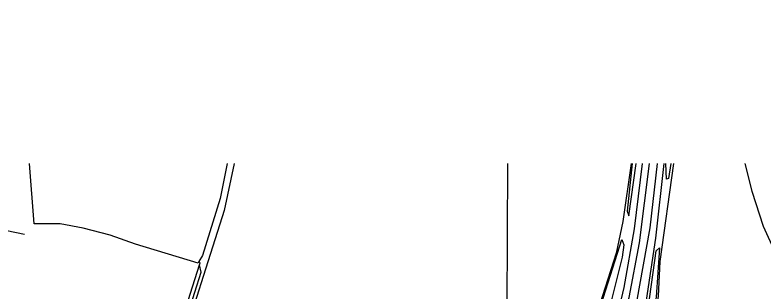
# Model space of a CAD drawing. Header units: millimetres. Extents: x 111502 to 977541, y 8702 to 1044108.
# Drawn here: x 488808 to 489569, y 243600 to 243882 of the extents above; entities that cross this region are included whole.
import ezdxf

# ---------------------------------------------------------------- set-up
doc = ezdxf.new("R2010")
doc.units = ezdxf.units.MM
doc.header["$LTSCALE"] = 0.25
doc.layers.add('X HVSS Site Background', color=8, linetype='Continuous')

# ---------------------------------------------------------------- blocks, each defined once
blk = doc.blocks.new('Gas OS')
at = {"layer": 'X HVSS Site Background'}
for points in [[(755.33, 0.23), (748.34, -35.34), (730.41, -93.33), (726.4, -99.43), (725.75, -101.12), (662.05, -81.75), (636.44, -72.42), (608.98, -65.47), (585.52, -61.08), (559.22, -60.99), (554.31, 0.17)], [(812.24, -691.7), (883.53, -632.69), (931.85, -584.7), (955.76, -558.79), (990.45, -517.5), (1013.34, -487.41), (1044.32, -441.61), (1071.09, -397.32), (1090.36, -364.02), (1118.99, -307.49), (1116.98, -307.72), (1121.77, -296.71), (1113.07, -297.55), (1134.52, -242.83), (1164.09, -135.99), (1174.39, -80.49), (1184.65, 0.35)], [(762.3, 0.23), (752.25, -47.6), (703.06, -202.23), (694.28, -227.69), (696.41, -228.89), (692.03, -236.25), (694.28, -237.52)], [(1040.35, 0.31), (1039.6, -146.2), (1017.06, -282.95)], [(1165.96, 0.35), (1157.67, -58.71), (1150.88, -90.8), (1094.34, -266.65), (1029.33, -280.37)], [(1177.29, 0.35), (1169.18, -66.3), (1158.7, -125.69), (1150.8, -158.88), (1122.45, -253.15), (1104.75, -298.45), (1113.07, -297.55), (1108.46, -308.65), (1116.98, -307.72), (1102.32, -338.85)], [(1192.35, 0.36), (1184.97, -65), (1171.58, -140.43), (1137.56, -257.72), (1123.35, -296.56), (1131.85, -295.76), (1135.01, -287.76), (1155.42, -233.18), (1159.83, -234.85), (1161.93, -229.56), (1158.53, -228.05), (1172.62, -181.96), (1183.15, -138.82), (1181.7, -138.58), (1191.14, -75.54), (1199.52, 0.36)], [(1209.01, 0.36), (1195.19, -99.29), (1193.46, -134.8), (1187.72, -170.37), (1180.53, -202.56), (1171.23, -231.64), (1162.87, -251.8), (1146.9, -279.49), (1175.05, -274.63), (1219.84, -263.4), (1282.56, -242.1), (1301.42, -235.22), (1219.11, -250.49), (1218.03, -244.03), (1308.51, -225.94), (1309.04, -228.97), (1306.5, -233.35), (1383.7, -206.97), (1336.81, -217.23)], [(1166.94, 0.35), (1161.78, -48.21), (1163.47, -52.92), (1170.96, 0.35)], [(1281.69, 0.38), (1288.49, -27.83), (1300.1, -63.5), (1338.42, -147.47), (1337.13, -156.57), (1314.71, -221.76), (1215.25, -241.44), (1162.87, -251.8)], [(1206.33, 0.36), (1204.06, -15.01), (1202.06, -15.71), (1201.38, 0.36)], [(431.07, -95.47), (427.18, -41.08), (473.57, -52.87), (494.97, -60.21), (549.33, -71.53)], [(722.92, -318.25), (720.61, -304.9), (717.3, -293.66), (710.39, -285.02), (707.83, -286.51), (704.06, -300.37), (696.96, -310.97), (678.41, -296.73), (698.6, -272.24), (679.13, -253.41), (681.62, -247.21), (675.04, -242.47), (676.12, -240.33), (690.73, -218.15), (727.16, -102.78)], [(690.61, -225.58), (703.08, -191.68), (728.78, -110.09), (727.16, -102.78), (727.9, -100.58), (726.4, -99.43)]]:
    blk.add_lwpolyline(points, dxfattribs=at)
for points in [[(1085.65, -299.65), (1156.58, -77.01), (1158.69, -82.31), (1156.68, -95.1), (1138.41, -168.18), (1092.05, -299.05)], [(1141.95, -285.74), (1142.15, -279.84), (1163.59, -225.33), (1173.03, -193.26), (1183.21, -147.18), (1191.39, -88.59), (1194.9, -85.4), (1191.41, -135.78), (1181.63, -193.96), (1165.44, -243.55)]]:
    blk.add_lwpolyline(points, close=True, dxfattribs=at)

msp = doc.modelspace()

# ---------------------------------------------------------------- linework, layer by layer
at = {"lineweight": 0}
msp.add_circle((488727.82, 239008.33), 11388.42, dxfattribs=at)

# ---------------------------------------------------------------- block references
at = {"layer": 'X HVSS Site Background', "lineweight": 0}
msp.add_blockref('Gas OS', (488268.18, 243730.52), dxfattribs=at)

doc.saveas('drawing.dxf')
